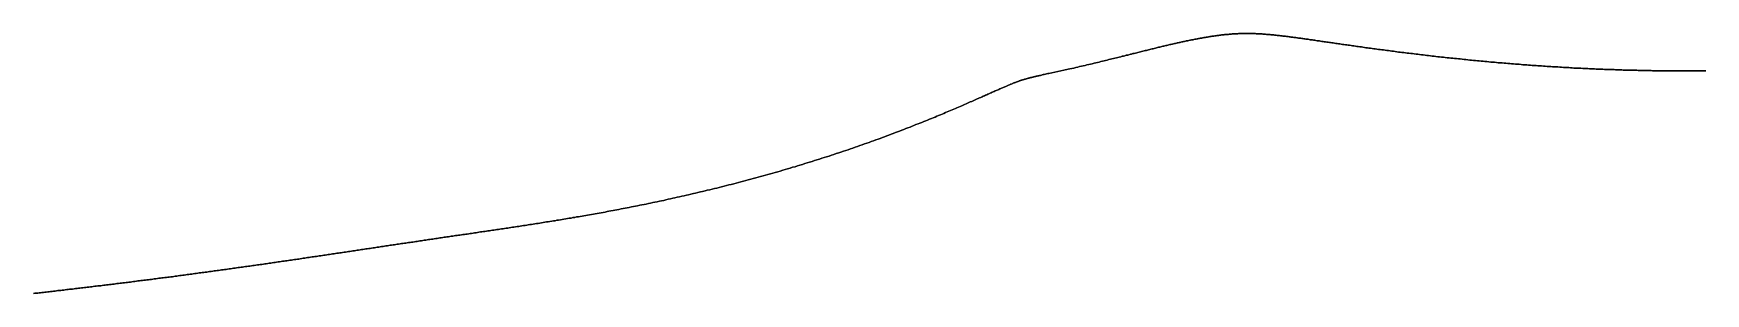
# Model space of a CAD drawing. Header units: inches. Extents: x 130170 to 284068, y 377793 to 804530.
# Drawn here: x 256093 to 256224.8, y 734874 to 734894.4 of the extents above; entities that cross this region are included whole.
import ezdxf

# ---------------------------------------------------------------- set-up
doc = ezdxf.new("R2010")
doc.units = ezdxf.units.IN
doc.header["$MEASUREMENT"] = 0
doc.layers.add('muni_il', color=7, linetype='Continuous')

msp = doc.modelspace()

# ---------------------------------------------------------------- linework, layer by layer
at = {"layer": 'muni_il'}
for points in [[(256093.02, 734873.95), (256093.13, 734873.97), (256093.24, 734873.98), (256093.36, 734873.99), (256093.47, 734874.01), (256093.58, 734874.02), (256093.7, 734874.03), (256093.81, 734874.04), (256093.93, 734874.06), (256094.04, 734874.07), (256094.15, 734874.08), (256094.27, 734874.1), (256094.38, 734874.11), (256094.5, 734874.12), (256094.61, 734874.14), (256094.73, 734874.15), (256094.84, 734874.16), (256094.96, 734874.18), (256095.07, 734874.19), (256095.19, 734874.2), (256095.3, 734874.22), (256095.42, 734874.23), (256095.53, 734874.24), (256095.65, 734874.26), (256095.76, 734874.27), (256095.88, 734874.29), (256096, 734874.3), (256096.11, 734874.31), (256096.23, 734874.33), (256096.34, 734874.34), (256096.46, 734874.35), (256096.58, 734874.37), (256096.69, 734874.38), (256096.81, 734874.39), (256096.92, 734874.41), (256097.04, 734874.42), (256097.16, 734874.44), (256097.27, 734874.45), (256097.39, 734874.46), (256097.51, 734874.48), (256097.62, 734874.49), (256097.74, 734874.5), (256097.86, 734874.52), (256097.97, 734874.53), (256098.09, 734874.55), (256098.21, 734874.56), (256098.33, 734874.57), (256098.44, 734874.59), (256098.56, 734874.6), (256098.68, 734874.62), (256098.79, 734874.63), (256098.91, 734874.65), (256099.03, 734874.66), (256099.14, 734874.67), (256099.26, 734874.69), (256099.38, 734874.7), (256099.5, 734874.72), (256099.61, 734874.73), (256099.73, 734874.75), (256099.85, 734874.76), (256099.97, 734874.77), (256100.08, 734874.79), (256100.2, 734874.8), (256100.32, 734874.82), (256100.44, 734874.83), (256100.55, 734874.85), (256100.67, 734874.86), (256100.79, 734874.88), (256100.91, 734874.89), (256101.02, 734874.91), (256101.14, 734874.92), (256101.26, 734874.94), (256101.38, 734874.95), (256101.49, 734874.97), (256101.61, 734874.98), (256101.73, 734875), (256101.85, 734875.01), (256101.97, 734875.03), (256102.08, 734875.04), (256102.2, 734875.06), (256102.32, 734875.07), (256102.44, 734875.09), (256102.55, 734875.1), (256102.67, 734875.12), (256102.79, 734875.13), (256102.91, 734875.15), (256103.03, 734875.16), (256103.14, 734875.18), (256103.26, 734875.19), (256103.38, 734875.21), (256103.5, 734875.22), (256103.61, 734875.24), (256103.73, 734875.25), (256103.85, 734875.27), (256103.97, 734875.28), (256104.09, 734875.3), (256104.2, 734875.31), (256104.32, 734875.33), (256104.44, 734875.35), (256104.56, 734875.36), (256104.67, 734875.38), (256104.79, 734875.39), (256104.91, 734875.41), (256105.03, 734875.42), (256105.15, 734875.44), (256105.26, 734875.45), (256105.38, 734875.47), (256105.5, 734875.49), (256105.62, 734875.5), (256105.73, 734875.52), (256105.85, 734875.53), (256105.97, 734875.55), (256106.09, 734875.57), (256106.21, 734875.58), (256106.32, 734875.6), (256106.44, 734875.61), (256106.56, 734875.63), (256106.68, 734875.64), (256106.79, 734875.66), (256106.91, 734875.68), (256107.03, 734875.69), (256107.15, 734875.71), (256107.26, 734875.73), (256107.38, 734875.74), (256107.5, 734875.76), (256107.62, 734875.77), (256107.74, 734875.79), (256107.85, 734875.81), (256107.97, 734875.82), (256108.09, 734875.84), (256108.21, 734875.85), (256108.32, 734875.87), (256108.44, 734875.89), (256108.56, 734875.9), (256108.68, 734875.92), (256108.79, 734875.94), (256108.91, 734875.95), (256109.03, 734875.97), (256109.15, 734875.99), (256109.26, 734876), (256109.38, 734876.02), (256109.5, 734876.04), (256109.61, 734876.05), (256109.73, 734876.07), (256109.85, 734876.09), (256109.97, 734876.1), (256110.08, 734876.12), (256110.2, 734876.13), (256110.32, 734876.15), (256110.43, 734876.17), (256110.55, 734876.18), (256110.67, 734876.2), (256110.79, 734876.22), (256110.9, 734876.24), (256111.02, 734876.25), (256111.14, 734876.27), (256111.25, 734876.29), (256111.37, 734876.3), (256111.49, 734876.32), (256111.6, 734876.34), (256111.72, 734876.35), (256111.84, 734876.37), (256111.96, 734876.39), (256112.07, 734876.4), (256112.19, 734876.42), (256112.31, 734876.44), (256112.42, 734876.45), (256112.54, 734876.47), (256112.66, 734876.49), (256112.77, 734876.5), (256112.89, 734876.52), (256113, 734876.54), (256113.12, 734876.56), (256113.24, 734876.57), (256113.35, 734876.59), (256113.47, 734876.61), (256113.59, 734876.62), (256113.7, 734876.64), (256113.82, 734876.66), (256113.93, 734876.67), (256114.05, 734876.69), (256114.17, 734876.71), (256114.28, 734876.73), (256114.4, 734876.74), (256114.51, 734876.76), (256114.63, 734876.78), (256114.75, 734876.79), (256114.86, 734876.81), (256114.98, 734876.83), (256115.09, 734876.85), (256115.21, 734876.86), (256115.32, 734876.88), (256115.44, 734876.9), (256115.55, 734876.91), (256115.67, 734876.93), (256115.79, 734876.95), (256115.9, 734876.97), (256116.02, 734876.98), (256116.13, 734877), (256116.25, 734877.02), (256116.36, 734877.03), (256116.48, 734877.05), (256116.59, 734877.07), (256116.71, 734877.08), (256116.82, 734877.1), (256116.93, 734877.12), (256117.05, 734877.14), (256117.16, 734877.15), (256117.28, 734877.17), (256117.39, 734877.19), (256117.51, 734877.2), (256117.62, 734877.22), (256117.74, 734877.24), (256117.85, 734877.26), (256117.96, 734877.27), (256118.08, 734877.29), (256118.19, 734877.31), (256118.31, 734877.32), (256118.42, 734877.34), (256118.53, 734877.36), (256118.65, 734877.38), (256118.76, 734877.39), (256118.87, 734877.41), (256118.99, 734877.43), (256119.1, 734877.44), (256119.21, 734877.46), (256119.33, 734877.48), (256119.44, 734877.49), (256119.55, 734877.51), (256119.67, 734877.53), (256119.78, 734877.54), (256119.89, 734877.56), (256120.01, 734877.58), (256120.12, 734877.6), (256120.23, 734877.61), (256120.34, 734877.63), (256120.46, 734877.65), (256120.57, 734877.66), (256120.68, 734877.68), (256120.79, 734877.7), (256120.91, 734877.71), (256121.02, 734877.73), (256121.13, 734877.75), (256121.24, 734877.76), (256121.36, 734877.78), (256121.47, 734877.8), (256121.58, 734877.81), (256121.69, 734877.83), (256121.8, 734877.85), (256121.92, 734877.86), (256122.03, 734877.88), (256122.14, 734877.9), (256122.25, 734877.91), (256122.36, 734877.93), (256122.48, 734877.95), (256122.59, 734877.96), (256122.7, 734877.98), (256122.81, 734878), (256122.92, 734878.01), (256123.04, 734878.03), (256123.15, 734878.05), (256123.26, 734878.06), (256123.37, 734878.08), (256123.48, 734878.1), (256123.6, 734878.11), (256123.71, 734878.13), (256123.82, 734878.15), (256123.93, 734878.16), (256124.04, 734878.18), (256124.16, 734878.2), (256124.27, 734878.21), (256124.38, 734878.23), (256124.49, 734878.24), (256124.6, 734878.26), (256124.72, 734878.28), (256124.83, 734878.29), (256124.94, 734878.31), (256125.05, 734878.33), (256125.16, 734878.34), (256125.28, 734878.36), (256125.39, 734878.38), (256125.5, 734878.39), (256125.61, 734878.41), (256125.73, 734878.43), (256125.84, 734878.44), (256125.95, 734878.46), (256126.07, 734878.48), (256126.18, 734878.49), (256126.29, 734878.51), (256126.41, 734878.53), (256126.52, 734878.54), (256126.63, 734878.56), (256126.75, 734878.58), (256126.86, 734878.59), (256126.98, 734878.61), (256127.09, 734878.63), (256127.21, 734878.64), (256127.32, 734878.66), (256127.43, 734878.68), (256127.55, 734878.69), (256127.67, 734878.71), (256127.78, 734878.73), (256127.9, 734878.74), (256128.01, 734878.76), (256128.13, 734878.78), (256128.25, 734878.8), (256128.36, 734878.81), (256128.48, 734878.83), (256128.6, 734878.85), (256128.71, 734878.86), (256128.83, 734878.88), (256128.95, 734878.9), (256129.07, 734878.92), (256129.19, 734878.93), (256129.3, 734878.95), (256129.42, 734878.97), (256129.54, 734878.99), (256129.66, 734879), (256129.78, 734879.02), (256129.9, 734879.04), (256130.03, 734879.06), (256130.15, 734879.08), (256130.27, 734879.09), (256130.39, 734879.11), (256130.51, 734879.13), (256130.64, 734879.15), (256130.76, 734879.17), (256130.88, 734879.19), (256131.01, 734879.21), (256131.13, 734879.22), (256131.26, 734879.24), (256131.38, 734879.26), (256131.51, 734879.28), (256131.63, 734879.3), (256131.76, 734879.32), (256131.89, 734879.34), (256132.01, 734879.36), (256132.14, 734879.38), (256132.27, 734879.4), (256132.4, 734879.42), (256132.53, 734879.44), (256132.66, 734879.46), (256132.79, 734879.48), (256132.92, 734879.5), (256133.05, 734879.52), (256133.19, 734879.54), (256133.32, 734879.56), (256133.45, 734879.59), (256133.59, 734879.61), (256133.72, 734879.63), (256133.86, 734879.65), (256133.99, 734879.67), (256134.13, 734879.69), (256134.27, 734879.72), (256134.4, 734879.74), (256134.54, 734879.76), (256134.68, 734879.78), (256134.82, 734879.81), (256134.96, 734879.83), (256135.1, 734879.85), (256135.24, 734879.88), (256135.38, 734879.9), (256135.53, 734879.93), (256135.67, 734879.95), (256135.81, 734879.98), (256135.96, 734880), (256136.11, 734880.02), (256136.25, 734880.05), (256136.4, 734880.08), (256136.55, 734880.1), (256136.69, 734880.13), (256136.84, 734880.15), (256136.99, 734880.18), (256137.14, 734880.21), (256137.29, 734880.23), (256137.45, 734880.26), (256137.6, 734880.29), (256137.75, 734880.32), (256137.91, 734880.34), (256138.06, 734880.37), (256138.22, 734880.4), (256138.37, 734880.43), (256138.53, 734880.46), (256138.69, 734880.49), (256138.84, 734880.52), (256139, 734880.55), (256139.16, 734880.58), (256139.32, 734880.61), (256139.49, 734880.64), (256139.65, 734880.67), (256139.81, 734880.7), (256139.97, 734880.74), (256140.14, 734880.77), (256140.3, 734880.8), (256140.47, 734880.83), (256140.63, 734880.87), (256140.8, 734880.9), (256140.97, 734880.94), (256141.14, 734880.97), (256141.31, 734881), (256141.48, 734881.04), (256141.65, 734881.07), (256141.82, 734881.11), (256141.99, 734881.15), (256142.16, 734881.18), (256142.34, 734881.22), (256142.51, 734881.26), (256142.69, 734881.29), (256142.86, 734881.33), (256143.04, 734881.37), (256143.21, 734881.41), (256143.39, 734881.45), (256143.57, 734881.49), (256143.75, 734881.53), (256143.93, 734881.57), (256144.11, 734881.61), (256144.29, 734881.65), (256144.47, 734881.69), (256144.65, 734881.73), (256144.83, 734881.77), (256145.02, 734881.82), (256145.2, 734881.86), (256145.38, 734881.9), (256145.57, 734881.95), (256145.75, 734881.99), (256145.94, 734882.03), (256146.12, 734882.08), (256146.31, 734882.12), (256146.5, 734882.17), (256146.68, 734882.22), (256146.87, 734882.26), (256147.06, 734882.31), (256147.25, 734882.36), (256147.44, 734882.4), (256147.63, 734882.45), (256147.82, 734882.5), (256148.01, 734882.55), (256148.2, 734882.6), (256148.39, 734882.65), (256148.58, 734882.7), (256148.77, 734882.75), (256148.96, 734882.8), (256149.15, 734882.85), (256149.35, 734882.9), (256149.54, 734882.95), (256149.73, 734883), (256149.93, 734883.06), (256150.12, 734883.11), (256150.31, 734883.16), (256150.51, 734883.22), (256150.7, 734883.27), (256150.89, 734883.32), (256151.09, 734883.38), (256151.28, 734883.43), (256151.47, 734883.49), (256151.67, 734883.54), (256151.86, 734883.6), (256152.06, 734883.66), (256152.25, 734883.71), (256152.44, 734883.77), (256152.64, 734883.83), (256152.83, 734883.89), (256153.03, 734883.94), (256153.22, 734884), (256153.41, 734884.06), (256153.61, 734884.12), (256153.8, 734884.18), (256153.99, 734884.24), (256154.18, 734884.3), (256154.38, 734884.36), (256154.57, 734884.42), (256154.76, 734884.48), (256154.95, 734884.54), (256155.14, 734884.6), (256155.33, 734884.66), (256155.52, 734884.72), (256155.71, 734884.78), (256155.9, 734884.85), (256156.09, 734884.91), (256156.28, 734884.97), (256156.47, 734885.03), (256156.65, 734885.09), (256156.84, 734885.16), (256157.03, 734885.22), (256157.21, 734885.28), (256157.4, 734885.35), (256157.58, 734885.41), (256157.77, 734885.47), (256157.95, 734885.54), (256158.13, 734885.6), (256158.31, 734885.66), (256158.5, 734885.73), (256158.68, 734885.79), (256158.86, 734885.85), (256159.03, 734885.92), (256159.21, 734885.98), (256159.39, 734886.05), (256159.57, 734886.11), (256159.74, 734886.17), (256159.91, 734886.24), (256160.09, 734886.3), (256160.26, 734886.37), (256160.43, 734886.43), (256160.6, 734886.49), (256160.77, 734886.56), (256160.94, 734886.62), (256161.11, 734886.68), (256161.27, 734886.75), (256161.44, 734886.81), (256161.6, 734886.87), (256161.77, 734886.94), (256161.93, 734887), (256162.09, 734887.06), (256162.25, 734887.12), (256162.4, 734887.19), (256162.56, 734887.25), (256162.72, 734887.31), (256162.87, 734887.37), (256163.02, 734887.43), (256163.18, 734887.49), (256163.33, 734887.55), (256163.48, 734887.61), (256163.62, 734887.67), (256163.77, 734887.73), (256163.91, 734887.79), (256164.06, 734887.85), (256164.2, 734887.91), (256164.34, 734887.97), (256164.48, 734888.03), (256164.62, 734888.08), (256164.76, 734888.14), (256164.89, 734888.2), (256165.02, 734888.25), (256165.16, 734888.31), (256165.29, 734888.36), (256165.42, 734888.42), (256165.54, 734888.47), (256165.67, 734888.53), (256165.79, 734888.58), (256165.92, 734888.63), (256166.04, 734888.69), (256166.16, 734888.74), (256166.28, 734888.79), (256166.39, 734888.84), (256166.51, 734888.89), (256166.62, 734888.94), (256166.73, 734888.99), (256166.84, 734889.04), (256166.95, 734889.08), (256167.06, 734889.13), (256167.17, 734889.18), (256167.27, 734889.22), (256167.37, 734889.27), (256167.47, 734889.31), (256167.57, 734889.36), (256167.67, 734889.4), (256167.77, 734889.44), (256167.86, 734889.48), (256167.96, 734889.53), (256168.05, 734889.57), (256168.14, 734889.61), (256168.23, 734889.65), (256168.31, 734889.68), (256168.4, 734889.72), (256168.48, 734889.76), (256168.56, 734889.8), (256168.65, 734889.83), (256168.72, 734889.87), (256168.8, 734889.9), (256168.88, 734889.94), (256168.95, 734889.97), (256169.03, 734890), (256169.1, 734890.03), (256169.17, 734890.06), (256169.24, 734890.09), (256169.31, 734890.12), (256169.37, 734890.15), (256169.44, 734890.18), (256169.5, 734890.21), (256169.57, 734890.23), (256169.63, 734890.26), (256169.69, 734890.29), (256169.75, 734890.31), (256169.8, 734890.34), (256169.86, 734890.36), (256169.92, 734890.38), (256169.97, 734890.4), (256170.02, 734890.43), (256170.07, 734890.45), (256170.13, 734890.47), (256170.17, 734890.49), (256170.22, 734890.51), (256170.27, 734890.53), (256170.32, 734890.54), (256170.36, 734890.56), (256170.41, 734890.58), (256170.45, 734890.6), (256170.5, 734890.61), (256170.54, 734890.63), (256170.58, 734890.64), (256170.62, 734890.66), (256170.66, 734890.67), (256170.7, 734890.69), (256170.74, 734890.7), (256170.78, 734890.72), (256170.82, 734890.73), (256170.86, 734890.74), (256170.9, 734890.75), (256170.94, 734890.77), (256170.97, 734890.78), (256171.01, 734890.79), (256171.05, 734890.8), (256171.08, 734890.81), (256171.12, 734890.82), (256171.16, 734890.83), (256171.2, 734890.84), (256171.23, 734890.85), (256171.27, 734890.87), (256171.31, 734890.88), (256171.35, 734890.89), (256171.39, 734890.9), (256171.43, 734890.91), (256171.47, 734890.92), (256171.51, 734890.93), (256171.55, 734890.94), (256171.59, 734890.95), (256171.64, 734890.96), (256171.68, 734890.97), (256171.73, 734890.98), (256171.78, 734890.99), (256171.83, 734891.01), (256171.88, 734891.02), (256171.93, 734891.03), (256171.99, 734891.04), (256172.04, 734891.06), (256172.1, 734891.07), (256172.16, 734891.09), (256172.23, 734891.1), (256172.29, 734891.12), (256172.36, 734891.13), (256172.44, 734891.15), (256172.51, 734891.17), (256172.59, 734891.19), (256172.67, 734891.21), (256172.76, 734891.23), (256172.85, 734891.25), (256172.94, 734891.27), (256173.04, 734891.29), (256174.22, 734891.53), (256174.54, 734891.61), (256174.69, 734891.64), (256174.85, 734891.68), (256175, 734891.71), (256175.15, 734891.75), (256175.3, 734891.78), (256175.45, 734891.82), (256175.6, 734891.85), (256175.74, 734891.89), (256175.89, 734891.92), (256176.03, 734891.95), (256176.17, 734891.99), (256176.31, 734892.02), (256176.45, 734892.05), (256176.59, 734892.09), (256176.72, 734892.12), (256176.86, 734892.15), (256176.99, 734892.18), (256177.12, 734892.21), (256177.25, 734892.24), (256177.38, 734892.28), (256177.5, 734892.31), (256177.63, 734892.34), (256177.75, 734892.37), (256177.88, 734892.4), (256178, 734892.43), (256178.11, 734892.46), (256178.23, 734892.48), (256178.35, 734892.51), (256178.46, 734892.54), (256178.58, 734892.57), (256178.69, 734892.6), (256178.8, 734892.63), (256178.91, 734892.65), (256179.02, 734892.68), (256179.13, 734892.71), (256179.24, 734892.73), (256179.34, 734892.76), (256179.45, 734892.79), (256179.55, 734892.81), (256179.65, 734892.84), (256179.75, 734892.86), (256179.85, 734892.89), (256179.95, 734892.91), (256180.05, 734892.94), (256180.15, 734892.96), (256180.24, 734892.98), (256180.34, 734893.01), (256180.43, 734893.03), (256180.53, 734893.06), (256180.62, 734893.08), (256180.71, 734893.1), (256180.8, 734893.12), (256180.89, 734893.15), (256180.98, 734893.17), (256181.07, 734893.19), (256181.16, 734893.21), (256181.25, 734893.23), (256181.33, 734893.25), (256181.42, 734893.28), (256181.51, 734893.3), (256181.59, 734893.32), (256181.67, 734893.34), (256181.76, 734893.36), (256181.84, 734893.38), (256181.92, 734893.4), (256182, 734893.42), (256182.08, 734893.44), (256182.16, 734893.45), (256182.24, 734893.47), (256182.32, 734893.49), (256182.4, 734893.51), (256182.48, 734893.53), (256182.56, 734893.55), (256182.63, 734893.56), (256182.71, 734893.58), (256182.78, 734893.6), (256182.86, 734893.62), (256182.93, 734893.63), (256183.01, 734893.65), (256183.08, 734893.67), (256183.15, 734893.68), (256183.23, 734893.7), (256183.3, 734893.72), (256183.37, 734893.73), (256183.44, 734893.75), (256183.51, 734893.76), (256183.58, 734893.78), (256183.65, 734893.79), (256183.72, 734893.81), (256183.79, 734893.82), (256183.86, 734893.84), (256183.93, 734893.85), (256183.99, 734893.86), (256184.06, 734893.88), (256184.13, 734893.89), (256184.19, 734893.9), (256184.26, 734893.92), (256184.32, 734893.93), (256184.39, 734893.94), (256184.45, 734893.96), (256184.52, 734893.97), (256184.58, 734893.98), (256184.64, 734893.99), (256184.71, 734894), (256184.77, 734894.02), (256184.83, 734894.03), (256184.89, 734894.04), (256184.95, 734894.05), (256185.01, 734894.06), (256185.07, 734894.07), (256185.13, 734894.08), (256185.19, 734894.09), (256185.25, 734894.1), (256185.31, 734894.11), (256185.37, 734894.12), (256185.43, 734894.13), (256185.48, 734894.14), (256185.54, 734894.15), (256185.6, 734894.16), (256185.66, 734894.17), (256185.71, 734894.18), (256185.77, 734894.19), (256185.82, 734894.2), (256185.88, 734894.21), (256185.93, 734894.21), (256185.99, 734894.22), (256186.04, 734894.23), (256186.1, 734894.24), (256186.15, 734894.25), (256186.21, 734894.25), (256186.26, 734894.26), (256186.31, 734894.27), (256186.37, 734894.27), (256186.42, 734894.28), (256186.47, 734894.29), (256186.52, 734894.29), (256186.57, 734894.3), (256186.63, 734894.31), (256186.68, 734894.31), (256186.73, 734894.32), (256186.78, 734894.32), (256186.83, 734894.33), (256186.88, 734894.34), (256186.93, 734894.34), (256186.98, 734894.35), (256187.03, 734894.35), (256187.08, 734894.36), (256187.13, 734894.36), (256187.18, 734894.36), (256187.23, 734894.37), (256187.28, 734894.37), (256187.33, 734894.38), (256187.38, 734894.38), (256187.43, 734894.38), (256187.48, 734894.39), (256187.53, 734894.39), (256187.58, 734894.39), (256187.62, 734894.4), (256187.67, 734894.4), (256187.72, 734894.4), (256187.77, 734894.41), (256187.82, 734894.41), (256187.87, 734894.41), (256187.92, 734894.41), (256187.96, 734894.42), (256188.01, 734894.42), (256188.06, 734894.42), (256188.11, 734894.42), (256188.16, 734894.42), (256188.21, 734894.42), (256188.26, 734894.43), (256188.3, 734894.43), (256188.35, 734894.43), (256188.4, 734894.43), (256188.45, 734894.43), (256188.5, 734894.43), (256188.55, 734894.43), (256188.6, 734894.43), (256188.65, 734894.43), (256188.7, 734894.43), (256188.75, 734894.43), (256188.8, 734894.43), (256188.85, 734894.43), (256188.9, 734894.43), (256188.95, 734894.43), (256189, 734894.43), (256189.05, 734894.42), (256189.1, 734894.42), (256189.15, 734894.42), (256189.2, 734894.42), (256189.25, 734894.42), (256189.3, 734894.42), (256189.35, 734894.41), (256189.41, 734894.41), (256189.46, 734894.41), (256189.51, 734894.41), (256189.56, 734894.4), (256189.62, 734894.4), (256189.67, 734894.4), (256189.72, 734894.39), (256189.78, 734894.39), (256189.83, 734894.39), (256189.89, 734894.38), (256189.94, 734894.38), (256190, 734894.38), (256190.06, 734894.37), (256190.11, 734894.37), (256190.17, 734894.36), (256190.23, 734894.36), (256190.28, 734894.35), (256190.34, 734894.35), (256190.4, 734894.34), (256190.46, 734894.34), (256190.52, 734894.33), (256190.58, 734894.33), (256190.64, 734894.32), (256190.7, 734894.32), (256190.76, 734894.31), (256190.82, 734894.3), (256190.88, 734894.3), (256190.95, 734894.29), (256191.01, 734894.28), (256191.07, 734894.28), (256191.14, 734894.27), (256191.2, 734894.26), (256191.27, 734894.25), (256191.34, 734894.25), (256191.4, 734894.24), (256191.47, 734894.23), (256191.54, 734894.22), (256191.61, 734894.21), (256191.68, 734894.21), (256191.75, 734894.2), (256191.82, 734894.19), (256191.89, 734894.18), (256191.96, 734894.17), (256192.03, 734894.16), (256192.1, 734894.15), (256192.18, 734894.14), (256192.25, 734894.13), (256192.33, 734894.12), (256192.4, 734894.11), (256192.48, 734894.1), (256192.56, 734894.09), (256192.63, 734894.08), (256192.71, 734894.07), (256192.79, 734894.06), (256192.87, 734894.05), (256192.95, 734894.04), (256193.03, 734894.03), (256193.12, 734894.01), (256193.2, 734894), (256193.28, 734893.99), (256193.37, 734893.98), (256193.45, 734893.97), (256193.54, 734893.95), (256193.63, 734893.94), (256193.71, 734893.93), (256193.8, 734893.92), (256193.89, 734893.9), (256193.98, 734893.89), (256194.07, 734893.88), (256194.16, 734893.86), (256194.26, 734893.85), (256194.35, 734893.84), (256194.44, 734893.82), (256194.54, 734893.81), (256194.64, 734893.8), (256194.73, 734893.78), (256194.83, 734893.77), (256194.93, 734893.75), (256195.03, 734893.74), (256195.13, 734893.73), (256195.23, 734893.71), (256195.33, 734893.7), (256195.43, 734893.68), (256195.53, 734893.67), (256195.64, 734893.65), (256195.74, 734893.64), (256195.85, 734893.62), (256195.96, 734893.61), (256196.06, 734893.59), (256196.17, 734893.57), (256196.28, 734893.56), (256196.39, 734893.54), (256196.5, 734893.53), (256196.61, 734893.51), (256196.72, 734893.5), (256196.84, 734893.48), (256196.95, 734893.46), (256197.06, 734893.45), (256197.18, 734893.43), (256197.3, 734893.41), (256197.41, 734893.4), (256197.53, 734893.38), (256197.65, 734893.37), (256197.77, 734893.35), (256197.89, 734893.33), (256198.01, 734893.31), (256198.13, 734893.3), (256198.25, 734893.28), (256198.38, 734893.26), (256198.5, 734893.25), (256198.63, 734893.23), (256198.75, 734893.21), (256198.88, 734893.2), (256199, 734893.18), (256199.13, 734893.16), (256199.26, 734893.15), (256199.39, 734893.13), (256199.52, 734893.11), (256199.65, 734893.09), (256199.78, 734893.08), (256199.91, 734893.06), (256200.04, 734893.04), (256200.18, 734893.03), (256200.31, 734893.01), (256200.44, 734892.99), (256200.58, 734892.97), (256200.71, 734892.96), (256200.85, 734892.94), (256200.99, 734892.92), (256201.12, 734892.91), (256201.26, 734892.89), (256201.4, 734892.87), (256201.54, 734892.85), (256201.68, 734892.84), (256201.82, 734892.82), (256201.96, 734892.8), (256202.1, 734892.79), (256202.24, 734892.77), (256202.38, 734892.75), (256202.52, 734892.74), (256202.67, 734892.72), (256202.81, 734892.7), (256202.95, 734892.69), (256203.1, 734892.67), (256203.24, 734892.65), (256203.39, 734892.64), (256203.53, 734892.62), (256203.68, 734892.6), (256203.82, 734892.59), (256203.97, 734892.57), (256204.11, 734892.56), (256204.26, 734892.54), (256204.41, 734892.52), (256204.56, 734892.51), (256204.7, 734892.49), (256204.85, 734892.48), (256205, 734892.46), (256205.15, 734892.45), (256205.3, 734892.43), (256205.44, 734892.42), (256205.59, 734892.4), (256205.74, 734892.38), (256205.89, 734892.37), (256206.04, 734892.36), (256206.19, 734892.34), (256206.34, 734892.33), (256206.49, 734892.31), (256206.64, 734892.3), (256206.79, 734892.28), (256206.94, 734892.27), (256207.09, 734892.25), (256207.24, 734892.24), (256207.39, 734892.23), (256207.54, 734892.21), (256207.69, 734892.2), (256207.84, 734892.18), (256207.99, 734892.17), (256208.14, 734892.16), (256208.29, 734892.14), (256208.44, 734892.13), (256208.59, 734892.12), (256208.74, 734892.11), (256208.89, 734892.09), (256209.04, 734892.08), (256209.19, 734892.07), (256209.34, 734892.06), (256209.49, 734892.04), (256209.64, 734892.03), (256209.79, 734892.02), (256209.94, 734892.01), (256210.09, 734892), (256210.23, 734891.99), (256210.38, 734891.97), (256210.53, 734891.96), (256210.68, 734891.95), (256210.83, 734891.94), (256210.97, 734891.93), (256211.12, 734891.92), (256211.27, 734891.91), (256211.41, 734891.9), (256211.56, 734891.89), (256211.7, 734891.88), (256211.85, 734891.87), (256211.99, 734891.86), (256212.14, 734891.85), (256212.28, 734891.84), (256212.43, 734891.83), (256212.57, 734891.82), (256212.71, 734891.81), (256212.86, 734891.8), (256213, 734891.79), (256213.14, 734891.79), (256213.28, 734891.78), (256213.43, 734891.77), (256213.57, 734891.76), (256213.71, 734891.75), (256213.85, 734891.74), (256213.99, 734891.74), (256214.13, 734891.73), (256214.26, 734891.72), (256214.4, 734891.71), (256214.54, 734891.71), (256214.68, 734891.7), (256214.81, 734891.69), (256214.95, 734891.69), (256215.09, 734891.68), (256215.22, 734891.67), (256215.35, 734891.67), (256215.49, 734891.66), (256215.62, 734891.65), (256215.76, 734891.65), (256215.89, 734891.64), (256216.02, 734891.64), (256216.15, 734891.63), (256216.28, 734891.63), (256216.41, 734891.62), (256216.54, 734891.61), (256216.67, 734891.61), (256216.8, 734891.6), (256216.93, 734891.6), (256217.05, 734891.6), (256217.18, 734891.59), (256217.31, 734891.59), (256217.43, 734891.58), (256217.56, 734891.58), (256217.68, 734891.57), (256217.81, 734891.57), (256217.93, 734891.57), (256218.05, 734891.56), (256218.17, 734891.56), (256218.29, 734891.55), (256218.42, 734891.55), (256218.54, 734891.55), (256218.65, 734891.54), (256218.77, 734891.54), (256218.89, 734891.54), (256219.01, 734891.53), (256219.13, 734891.53), (256219.24, 734891.53), (256219.36, 734891.53), (256219.47, 734891.52), (256219.59, 734891.52), (256219.7, 734891.52), (256219.81, 734891.52), (256219.93, 734891.52), (256220.04, 734891.51), (256220.15, 734891.51), (256220.26, 734891.51), (256220.37, 734891.51), (256220.48, 734891.51), (256220.59, 734891.5), (256220.7, 734891.5), (256220.8, 734891.5), (256220.91, 734891.5), (256221.02, 734891.5), (256221.12, 734891.5), (256221.23, 734891.5), (256221.33, 734891.5), (256221.44, 734891.49), (256221.54, 734891.49), (256221.64, 734891.49), (256221.74, 734891.49), (256221.84, 734891.49), (256221.95, 734891.49), (256222.05, 734891.49), (256222.14, 734891.49), (256222.24, 734891.49), (256222.34, 734891.49), (256222.44, 734891.49), (256222.54, 734891.49), (256222.63, 734891.49), (256222.73, 734891.49), (256222.82, 734891.49), (256222.92, 734891.49), (256223.01, 734891.49), (256223.11, 734891.49), (256223.2, 734891.49), (256223.29, 734891.49), (256223.38, 734891.49), (256223.48, 734891.49), (256223.57, 734891.49), (256223.66, 734891.49), (256223.75, 734891.49), (256223.83, 734891.49), (256223.92, 734891.49), (256224.01, 734891.49), (256224.1, 734891.49), (256224.19, 734891.49), (256224.27, 734891.49), (256224.36, 734891.5), (256224.44, 734891.5), (256224.53, 734891.5), (256224.61, 734891.5), (256224.7, 734891.5), (256224.78, 734891.5)], [(256224.78, 734891.5), (256224.7, 734891.5), (256224.61, 734891.5), (256224.53, 734891.5), (256224.44, 734891.5), (256224.36, 734891.5), (256224.27, 734891.49), (256224.19, 734891.49), (256224.1, 734891.49), (256224.01, 734891.49), (256223.92, 734891.49), (256223.83, 734891.49), (256223.75, 734891.49), (256223.66, 734891.49), (256223.57, 734891.49), (256223.48, 734891.49), (256223.38, 734891.49), (256223.29, 734891.49), (256223.2, 734891.49), (256223.11, 734891.49), (256223.01, 734891.49), (256222.92, 734891.49), (256222.82, 734891.49), (256222.73, 734891.49), (256222.63, 734891.49), (256222.54, 734891.49), (256222.44, 734891.49), (256222.34, 734891.49), (256222.24, 734891.49), (256222.14, 734891.49), (256222.05, 734891.49), (256221.95, 734891.49), (256221.84, 734891.49), (256221.74, 734891.49), (256221.64, 734891.49), (256221.54, 734891.49), (256221.44, 734891.49), (256221.33, 734891.5), (256221.23, 734891.5), (256221.12, 734891.5), (256221.02, 734891.5), (256220.91, 734891.5), (256220.8, 734891.5), (256220.7, 734891.5), (256220.59, 734891.5), (256220.48, 734891.51), (256220.37, 734891.51), (256220.26, 734891.51), (256220.15, 734891.51), (256220.04, 734891.51), (256219.93, 734891.52), (256219.81, 734891.52), (256219.7, 734891.52), (256219.59, 734891.52), (256219.47, 734891.52), (256219.36, 734891.53), (256219.24, 734891.53), (256219.13, 734891.53), (256219.01, 734891.53), (256218.89, 734891.54), (256218.77, 734891.54), (256218.65, 734891.54), (256218.54, 734891.55), (256218.42, 734891.55), (256218.29, 734891.55), (256218.17, 734891.56), (256218.05, 734891.56), (256217.93, 734891.57), (256217.81, 734891.57), (256217.68, 734891.57), (256217.56, 734891.58), (256217.43, 734891.58), (256217.31, 734891.59), (256217.18, 734891.59), (256217.05, 734891.6), (256216.93, 734891.6), (256216.8, 734891.6), (256216.67, 734891.61), (256216.54, 734891.61), (256216.41, 734891.62), (256216.28, 734891.63), (256216.15, 734891.63), (256216.02, 734891.64), (256215.89, 734891.64), (256215.76, 734891.65), (256215.62, 734891.65), (256215.49, 734891.66), (256215.35, 734891.67), (256215.22, 734891.67), (256215.09, 734891.68), (256214.95, 734891.69), (256214.81, 734891.69), (256214.68, 734891.7), (256214.54, 734891.71), (256214.4, 734891.71), (256214.26, 734891.72), (256214.13, 734891.73), (256213.99, 734891.74), (256213.85, 734891.74), (256213.71, 734891.75), (256213.57, 734891.76), (256213.43, 734891.77), (256213.28, 734891.78), (256213.14, 734891.79), (256213, 734891.79), (256212.86, 734891.8), (256212.71, 734891.81), (256212.57, 734891.82), (256212.43, 734891.83), (256212.28, 734891.84), (256212.14, 734891.85), (256211.99, 734891.86), (256211.85, 734891.87), (256211.7, 734891.88), (256211.56, 734891.89), (256211.41, 734891.9), (256211.27, 734891.91), (256211.12, 734891.92), (256210.97, 734891.93), (256210.83, 734891.94), (256210.68, 734891.95), (256210.53, 734891.96), (256210.38, 734891.97), (256210.23, 734891.99), (256210.09, 734892), (256209.94, 734892.01), (256209.79, 734892.02), (256209.64, 734892.03), (256209.49, 734892.04), (256209.34, 734892.06), (256209.19, 734892.07), (256209.04, 734892.08), (256208.89, 734892.09), (256208.74, 734892.11), (256208.59, 734892.12), (256208.44, 734892.13), (256208.29, 734892.14), (256208.14, 734892.16), (256207.99, 734892.17), (256207.84, 734892.18), (256207.69, 734892.2), (256207.54, 734892.21), (256207.39, 734892.23), (256207.24, 734892.24), (256207.09, 734892.25), (256206.94, 734892.27), (256206.79, 734892.28), (256206.64, 734892.3), (256206.49, 734892.31), (256206.34, 734892.33), (256206.19, 734892.34), (256206.04, 734892.36), (256205.89, 734892.37), (256205.74, 734892.38), (256205.59, 734892.4), (256205.44, 734892.42), (256205.3, 734892.43), (256205.15, 734892.45), (256205, 734892.46), (256204.85, 734892.48), (256204.7, 734892.49), (256204.56, 734892.51), (256204.41, 734892.52), (256204.26, 734892.54), (256204.11, 734892.56), (256203.97, 734892.57), (256203.82, 734892.59), (256203.68, 734892.6), (256203.53, 734892.62), (256203.39, 734892.64), (256203.24, 734892.65), (256203.1, 734892.67), (256202.95, 734892.69), (256202.81, 734892.7), (256202.67, 734892.72), (256202.52, 734892.74), (256202.38, 734892.75), (256202.24, 734892.77), (256202.1, 734892.79), (256201.96, 734892.8), (256201.82, 734892.82), (256201.68, 734892.84), (256201.54, 734892.85), (256201.4, 734892.87), (256201.26, 734892.89), (256201.12, 734892.91), (256200.99, 734892.92), (256200.85, 734892.94), (256200.71, 734892.96), (256200.58, 734892.97), (256200.44, 734892.99), (256200.31, 734893.01), (256200.18, 734893.03), (256200.04, 734893.04), (256199.91, 734893.06), (256199.78, 734893.08), (256199.65, 734893.09), (256199.52, 734893.11), (256199.39, 734893.13), (256199.26, 734893.15), (256199.13, 734893.16), (256199, 734893.18), (256198.88, 734893.2), (256198.75, 734893.21), (256198.63, 734893.23), (256198.5, 734893.25), (256198.38, 734893.26), (256198.25, 734893.28), (256198.13, 734893.3), (256198.01, 734893.31), (256197.89, 734893.33), (256197.77, 734893.35), (256197.65, 734893.37), (256197.53, 734893.38), (256197.41, 734893.4), (256197.3, 734893.41), (256197.18, 734893.43), (256197.06, 734893.45), (256196.95, 734893.46), (256196.84, 734893.48), (256196.72, 734893.5), (256196.61, 734893.51), (256196.5, 734893.53), (256196.39, 734893.54), (256196.28, 734893.56), (256196.17, 734893.57), (256196.06, 734893.59), (256195.96, 734893.61), (256195.85, 734893.62), (256195.74, 734893.64), (256195.64, 734893.65), (256195.53, 734893.67), (256195.43, 734893.68), (256195.33, 734893.7), (256195.23, 734893.71), (256195.13, 734893.73), (256195.03, 734893.74), (256194.93, 734893.75), (256194.83, 734893.77), (256194.73, 734893.78), (256194.64, 734893.8), (256194.54, 734893.81), (256194.44, 734893.82), (256194.35, 734893.84), (256194.26, 734893.85), (256194.16, 734893.86), (256194.07, 734893.88), (256193.98, 734893.89), (256193.89, 734893.9), (256193.8, 734893.92), (256193.71, 734893.93), (256193.63, 734893.94), (256193.54, 734893.95), (256193.45, 734893.97), (256193.37, 734893.98), (256193.28, 734893.99), (256193.2, 734894), (256193.12, 734894.01), (256193.03, 734894.03), (256192.95, 734894.04), (256192.87, 734894.05), (256192.79, 734894.06), (256192.71, 734894.07), (256192.63, 734894.08), (256192.56, 734894.09), (256192.48, 734894.1), (256192.4, 734894.11), (256192.33, 734894.12), (256192.25, 734894.13), (256192.18, 734894.14), (256192.1, 734894.15), (256192.03, 734894.16), (256191.96, 734894.17), (256191.89, 734894.18), (256191.82, 734894.19), (256191.75, 734894.2), (256191.68, 734894.21), (256191.61, 734894.21), (256191.54, 734894.22), (256191.47, 734894.23), (256191.4, 734894.24), (256191.34, 734894.25), (256191.27, 734894.25), (256191.2, 734894.26), (256191.14, 734894.27), (256191.07, 734894.28), (256191.01, 734894.28), (256190.95, 734894.29), (256190.88, 734894.3), (256190.82, 734894.3), (256190.76, 734894.31), (256190.7, 734894.32), (256190.64, 734894.32), (256190.58, 734894.33), (256190.52, 734894.33), (256190.46, 734894.34), (256190.4, 734894.34), (256190.34, 734894.35), (256190.28, 734894.35), (256190.23, 734894.36), (256190.17, 734894.36), (256190.11, 734894.37), (256190.06, 734894.37), (256190, 734894.38), (256189.94, 734894.38), (256189.89, 734894.38), (256189.83, 734894.39), (256189.78, 734894.39), (256189.72, 734894.39), (256189.67, 734894.4), (256189.62, 734894.4), (256189.56, 734894.4), (256189.51, 734894.41), (256189.46, 734894.41), (256189.41, 734894.41), (256189.35, 734894.41), (256189.3, 734894.42), (256189.25, 734894.42), (256189.2, 734894.42), (256189.15, 734894.42), (256189.1, 734894.42), (256189.05, 734894.42), (256189, 734894.43), (256188.95, 734894.43), (256188.9, 734894.43), (256188.85, 734894.43), (256188.8, 734894.43), (256188.75, 734894.43), (256188.7, 734894.43), (256188.65, 734894.43), (256188.6, 734894.43), (256188.55, 734894.43), (256188.5, 734894.43), (256188.45, 734894.43), (256188.4, 734894.43), (256188.35, 734894.43), (256188.3, 734894.43), (256188.26, 734894.43), (256188.21, 734894.42), (256188.16, 734894.42), (256188.11, 734894.42), (256188.06, 734894.42), (256188.01, 734894.42), (256187.96, 734894.42), (256187.92, 734894.41), (256187.87, 734894.41), (256187.82, 734894.41), (256187.77, 734894.41), (256187.72, 734894.4), (256187.67, 734894.4), (256187.62, 734894.4), (256187.58, 734894.39), (256187.53, 734894.39), (256187.48, 734894.39), (256187.43, 734894.38), (256187.38, 734894.38), (256187.33, 734894.38), (256187.28, 734894.37), (256187.23, 734894.37), (256187.18, 734894.36), (256187.13, 734894.36), (256187.08, 734894.36), (256187.03, 734894.35), (256186.98, 734894.35), (256186.93, 734894.34), (256186.88, 734894.34), (256186.83, 734894.33), (256186.78, 734894.32), (256186.73, 734894.32), (256186.68, 734894.31), (256186.63, 734894.31), (256186.57, 734894.3), (256186.52, 734894.29), (256186.47, 734894.29), (256186.42, 734894.28), (256186.37, 734894.27), (256186.31, 734894.27), (256186.26, 734894.26), (256186.21, 734894.25), (256186.15, 734894.25), (256186.1, 734894.24), (256186.04, 734894.23), (256185.99, 734894.22), (256185.93, 734894.21), (256185.88, 734894.21), (256185.82, 734894.2), (256185.77, 734894.19), (256185.71, 734894.18), (256185.66, 734894.17), (256185.6, 734894.16), (256185.54, 734894.15), (256185.48, 734894.14), (256185.43, 734894.13), (256185.37, 734894.12), (256185.31, 734894.11), (256185.25, 734894.1), (256185.19, 734894.09), (256185.13, 734894.08), (256185.07, 734894.07), (256185.01, 734894.06), (256184.95, 734894.05), (256184.89, 734894.04), (256184.83, 734894.03), (256184.77, 734894.02), (256184.71, 734894), (256184.64, 734893.99), (256184.58, 734893.98), (256184.52, 734893.97), (256184.45, 734893.96), (256184.39, 734893.94), (256184.32, 734893.93), (256184.26, 734893.92), (256184.19, 734893.9), (256184.13, 734893.89), (256184.06, 734893.88), (256183.99, 734893.86), (256183.93, 734893.85), (256183.86, 734893.84), (256183.79, 734893.82), (256183.72, 734893.81), (256183.65, 734893.79), (256183.58, 734893.78), (256183.51, 734893.76), (256183.44, 734893.75), (256183.37, 734893.73), (256183.3, 734893.72), (256183.23, 734893.7), (256183.15, 734893.68), (256183.08, 734893.67), (256183.01, 734893.65), (256182.93, 734893.63), (256182.86, 734893.62), (256182.78, 734893.6), (256182.71, 734893.58), (256182.63, 734893.56), (256182.56, 734893.55), (256182.48, 734893.53), (256182.4, 734893.51), (256182.32, 734893.49), (256182.24, 734893.47), (256182.16, 734893.45), (256182.08, 734893.44), (256182, 734893.42), (256181.92, 734893.4), (256181.84, 734893.38), (256181.76, 734893.36), (256181.67, 734893.34), (256181.59, 734893.32), (256181.51, 734893.3), (256181.42, 734893.28), (256181.33, 734893.25), (256181.25, 734893.23), (256181.16, 734893.21), (256181.07, 734893.19), (256180.98, 734893.17), (256180.89, 734893.15), (256180.8, 734893.12), (256180.71, 734893.1), (256180.62, 734893.08), (256180.53, 734893.06), (256180.43, 734893.03), (256180.34, 734893.01), (256180.24, 734892.98), (256180.15, 734892.96), (256180.05, 734892.94), (256179.95, 734892.91), (256179.85, 734892.89), (256179.75, 734892.86), (256179.65, 734892.84), (256179.55, 734892.81), (256179.45, 734892.79), (256179.34, 734892.76), (256179.24, 734892.73), (256179.13, 734892.71), (256179.02, 734892.68), (256178.91, 734892.65), (256178.8, 734892.63), (256178.69, 734892.6), (256178.58, 734892.57), (256178.46, 734892.54), (256178.35, 734892.51), (256178.23, 734892.48), (256178.11, 734892.46), (256178, 734892.43), (256177.88, 734892.4), (256177.75, 734892.37), (256177.63, 734892.34), (256177.5, 734892.31), (256177.38, 734892.28), (256177.25, 734892.24), (256177.12, 734892.21), (256176.99, 734892.18), (256176.86, 734892.15), (256176.72, 734892.12), (256176.59, 734892.09), (256176.45, 734892.05), (256176.31, 734892.02), (256176.17, 734891.99), (256176.03, 734891.95), (256175.89, 734891.92), (256175.74, 734891.89), (256175.6, 734891.85), (256175.45, 734891.82), (256175.3, 734891.78), (256175.15, 734891.75), (256175, 734891.71), (256174.85, 734891.68), (256174.69, 734891.64), (256174.54, 734891.61), (256174.22, 734891.53), (256173.04, 734891.29), (256172.94, 734891.27), (256172.85, 734891.25), (256172.76, 734891.23), (256172.67, 734891.21), (256172.59, 734891.19), (256172.51, 734891.17), (256172.44, 734891.15), (256172.36, 734891.13), (256172.29, 734891.12), (256172.23, 734891.1), (256172.16, 734891.09), (256172.1, 734891.07), (256172.04, 734891.06), (256171.99, 734891.04), (256171.93, 734891.03), (256171.88, 734891.02), (256171.83, 734891.01), (256171.78, 734890.99), (256171.73, 734890.98), (256171.68, 734890.97), (256171.64, 734890.96), (256171.59, 734890.95), (256171.55, 734890.94), (256171.51, 734890.93), (256171.47, 734890.92), (256171.43, 734890.91), (256171.39, 734890.9), (256171.35, 734890.89), (256171.31, 734890.88), (256171.27, 734890.87), (256171.23, 734890.85), (256171.2, 734890.84), (256171.16, 734890.83), (256171.12, 734890.82), (256171.08, 734890.81), (256171.05, 734890.8), (256171.01, 734890.79), (256170.97, 734890.78), (256170.94, 734890.77), (256170.9, 734890.75), (256170.86, 734890.74), (256170.82, 734890.73), (256170.78, 734890.72), (256170.74, 734890.7), (256170.7, 734890.69), (256170.66, 734890.67), (256170.62, 734890.66), (256170.58, 734890.64), (256170.54, 734890.63), (256170.5, 734890.61), (256170.45, 734890.6), (256170.41, 734890.58), (256170.36, 734890.56), (256170.32, 734890.54), (256170.27, 734890.53), (256170.22, 734890.51), (256170.17, 734890.49), (256170.13, 734890.47), (256170.07, 734890.45), (256170.02, 734890.43), (256169.97, 734890.4), (256169.92, 734890.38), (256169.86, 734890.36), (256169.8, 734890.34), (256169.75, 734890.31), (256169.69, 734890.29), (256169.63, 734890.26), (256169.57, 734890.23), (256169.5, 734890.21), (256169.44, 734890.18), (256169.37, 734890.15), (256169.31, 734890.12), (256169.24, 734890.09), (256169.17, 734890.06), (256169.1, 734890.03), (256169.03, 734890), (256168.95, 734889.97), (256168.88, 734889.94), (256168.8, 734889.9), (256168.72, 734889.87), (256168.65, 734889.83), (256168.56, 734889.8), (256168.48, 734889.76), (256168.4, 734889.72), (256168.31, 734889.68), (256168.23, 734889.65), (256168.14, 734889.61), (256168.05, 734889.57), (256167.96, 734889.53), (256167.86, 734889.48), (256167.77, 734889.44), (256167.67, 734889.4), (256167.57, 734889.36), (256167.47, 734889.31), (256167.37, 734889.27), (256167.27, 734889.22), (256167.17, 734889.18), (256167.06, 734889.13), (256166.95, 734889.08), (256166.84, 734889.04), (256166.73, 734888.99), (256166.62, 734888.94), (256166.51, 734888.89), (256166.39, 734888.84), (256166.28, 734888.79), (256166.16, 734888.74), (256166.04, 734888.69), (256165.92, 734888.63), (256165.79, 734888.58), (256165.67, 734888.53), (256165.54, 734888.47), (256165.42, 734888.42), (256165.29, 734888.36), (256165.16, 734888.31), (256165.02, 734888.25), (256164.89, 734888.2), (256164.76, 734888.14), (256164.62, 734888.08), (256164.48, 734888.03), (256164.34, 734887.97), (256164.2, 734887.91), (256164.06, 734887.85), (256163.91, 734887.79), (256163.77, 734887.73), (256163.62, 734887.67), (256163.48, 734887.61), (256163.33, 734887.55), (256163.18, 734887.49), (256163.02, 734887.43), (256162.87, 734887.37), (256162.72, 734887.31), (256162.56, 734887.25), (256162.4, 734887.19), (256162.25, 734887.12), (256162.09, 734887.06), (256161.93, 734887), (256161.77, 734886.94), (256161.6, 734886.87), (256161.44, 734886.81), (256161.27, 734886.75), (256161.11, 734886.68), (256160.94, 734886.62), (256160.77, 734886.56), (256160.6, 734886.49), (256160.43, 734886.43), (256160.26, 734886.37), (256160.09, 734886.3), (256159.91, 734886.24), (256159.74, 734886.17), (256159.57, 734886.11), (256159.39, 734886.05), (256159.21, 734885.98), (256159.03, 734885.92), (256158.86, 734885.85), (256158.68, 734885.79), (256158.5, 734885.73), (256158.31, 734885.66), (256158.13, 734885.6), (256157.95, 734885.54), (256157.77, 734885.47), (256157.58, 734885.41), (256157.4, 734885.35), (256157.21, 734885.28), (256157.03, 734885.22), (256156.84, 734885.16), (256156.65, 734885.09), (256156.47, 734885.03), (256156.28, 734884.97), (256156.09, 734884.91), (256155.9, 734884.85), (256155.71, 734884.78), (256155.52, 734884.72), (256155.33, 734884.66), (256155.14, 734884.6), (256154.95, 734884.54), (256154.76, 734884.48), (256154.57, 734884.42), (256154.38, 734884.36), (256154.18, 734884.3), (256153.99, 734884.24), (256153.8, 734884.18), (256153.61, 734884.12), (256153.41, 734884.06), (256153.22, 734884), (256153.03, 734883.94), (256152.83, 734883.89), (256152.64, 734883.83), (256152.44, 734883.77), (256152.25, 734883.71), (256152.06, 734883.66), (256151.86, 734883.6), (256151.67, 734883.54), (256151.47, 734883.49), (256151.28, 734883.43), (256151.09, 734883.38), (256150.89, 734883.32), (256150.7, 734883.27), (256150.51, 734883.22), (256150.31, 734883.16), (256150.12, 734883.11), (256149.93, 734883.06), (256149.73, 734883), (256149.54, 734882.95), (256149.35, 734882.9), (256149.15, 734882.85), (256148.96, 734882.8), (256148.77, 734882.75), (256148.58, 734882.7), (256148.39, 734882.65), (256148.2, 734882.6), (256148.01, 734882.55), (256147.82, 734882.5), (256147.63, 734882.45), (256147.44, 734882.4), (256147.25, 734882.36), (256147.06, 734882.31), (256146.87, 734882.26), (256146.68, 734882.22), (256146.5, 734882.17), (256146.31, 734882.12), (256146.12, 734882.08), (256145.94, 734882.03), (256145.75, 734881.99), (256145.57, 734881.95), (256145.38, 734881.9), (256145.2, 734881.86), (256145.02, 734881.82), (256144.83, 734881.77), (256144.65, 734881.73), (256144.47, 734881.69), (256144.29, 734881.65), (256144.11, 734881.61), (256143.93, 734881.57), (256143.75, 734881.53), (256143.57, 734881.49), (256143.39, 734881.45), (256143.21, 734881.41), (256143.04, 734881.37), (256142.86, 734881.33), (256142.69, 734881.29), (256142.51, 734881.26), (256142.34, 734881.22), (256142.16, 734881.18), (256141.99, 734881.15), (256141.82, 734881.11), (256141.65, 734881.07), (256141.48, 734881.04), (256141.31, 734881), (256141.14, 734880.97), (256140.97, 734880.94), (256140.8, 734880.9), (256140.63, 734880.87), (256140.47, 734880.83), (256140.3, 734880.8), (256140.14, 734880.77), (256139.97, 734880.74), (256139.81, 734880.7), (256139.65, 734880.67), (256139.49, 734880.64), (256139.32, 734880.61), (256139.16, 734880.58), (256139, 734880.55), (256138.84, 734880.52), (256138.69, 734880.49), (256138.53, 734880.46), (256138.37, 734880.43), (256138.22, 734880.4), (256138.06, 734880.37), (256137.91, 734880.34), (256137.75, 734880.32), (256137.6, 734880.29), (256137.45, 734880.26), (256137.29, 734880.23), (256137.14, 734880.21), (256136.99, 734880.18), (256136.84, 734880.15), (256136.69, 734880.13), (256136.55, 734880.1), (256136.4, 734880.08), (256136.25, 734880.05), (256136.11, 734880.02), (256135.96, 734880), (256135.81, 734879.98), (256135.67, 734879.95), (256135.53, 734879.93), (256135.38, 734879.9), (256135.24, 734879.88), (256135.1, 734879.85), (256134.96, 734879.83), (256134.82, 734879.81), (256134.68, 734879.78), (256134.54, 734879.76), (256134.4, 734879.74), (256134.27, 734879.72), (256134.13, 734879.69), (256133.99, 734879.67), (256133.86, 734879.65), (256133.72, 734879.63), (256133.59, 734879.61), (256133.45, 734879.59), (256133.32, 734879.56), (256133.19, 734879.54), (256133.05, 734879.52), (256132.92, 734879.5), (256132.79, 734879.48), (256132.66, 734879.46), (256132.53, 734879.44), (256132.4, 734879.42), (256132.27, 734879.4), (256132.14, 734879.38), (256132.01, 734879.36), (256131.89, 734879.34), (256131.76, 734879.32), (256131.63, 734879.3), (256131.51, 734879.28), (256131.38, 734879.26), (256131.26, 734879.24), (256131.13, 734879.22), (256131.01, 734879.21), (256130.88, 734879.19), (256130.76, 734879.17), (256130.64, 734879.15), (256130.51, 734879.13), (256130.39, 734879.11), (256130.27, 734879.09), (256130.15, 734879.08), (256130.03, 734879.06), (256129.9, 734879.04), (256129.78, 734879.02), (256129.66, 734879), (256129.54, 734878.99), (256129.42, 734878.97), (256129.3, 734878.95), (256129.19, 734878.93), (256129.07, 734878.92), (256128.95, 734878.9), (256128.83, 734878.88), (256128.71, 734878.86), (256128.6, 734878.85), (256128.48, 734878.83), (256128.36, 734878.81), (256128.25, 734878.8), (256128.13, 734878.78), (256128.01, 734878.76), (256127.9, 734878.74), (256127.78, 734878.73), (256127.67, 734878.71), (256127.55, 734878.69), (256127.43, 734878.68), (256127.32, 734878.66), (256127.21, 734878.64), (256127.09, 734878.63), (256126.98, 734878.61), (256126.86, 734878.59), (256126.75, 734878.58), (256126.63, 734878.56), (256126.52, 734878.54), (256126.41, 734878.53), (256126.29, 734878.51), (256126.18, 734878.49), (256126.07, 734878.48), (256125.95, 734878.46), (256125.84, 734878.44), (256125.73, 734878.43), (256125.61, 734878.41), (256125.5, 734878.39), (256125.39, 734878.38), (256125.28, 734878.36), (256125.16, 734878.34), (256125.05, 734878.33), (256124.94, 734878.31), (256124.83, 734878.29), (256124.72, 734878.28), (256124.6, 734878.26), (256124.49, 734878.24), (256124.38, 734878.23), (256124.27, 734878.21), (256124.16, 734878.2), (256124.04, 734878.18), (256123.93, 734878.16), (256123.82, 734878.15), (256123.71, 734878.13), (256123.6, 734878.11), (256123.48, 734878.1), (256123.37, 734878.08), (256123.26, 734878.06), (256123.15, 734878.05), (256123.04, 734878.03), (256122.92, 734878.01), (256122.81, 734878), (256122.7, 734877.98), (256122.59, 734877.96), (256122.48, 734877.95), (256122.36, 734877.93), (256122.25, 734877.91), (256122.14, 734877.9), (256122.03, 734877.88), (256121.92, 734877.86), (256121.8, 734877.85), (256121.69, 734877.83), (256121.58, 734877.81), (256121.47, 734877.8), (256121.36, 734877.78), (256121.24, 734877.76), (256121.13, 734877.75), (256121.02, 734877.73), (256120.91, 734877.71), (256120.79, 734877.7), (256120.68, 734877.68), (256120.57, 734877.66), (256120.46, 734877.65), (256120.34, 734877.63), (256120.23, 734877.61), (256120.12, 734877.6), (256120.01, 734877.58), (256119.89, 734877.56), (256119.78, 734877.54), (256119.67, 734877.53), (256119.55, 734877.51), (256119.44, 734877.49), (256119.33, 734877.48), (256119.21, 734877.46), (256119.1, 734877.44), (256118.99, 734877.43), (256118.87, 734877.41), (256118.76, 734877.39), (256118.65, 734877.38), (256118.53, 734877.36), (256118.42, 734877.34), (256118.31, 734877.32), (256118.19, 734877.31), (256118.08, 734877.29), (256117.96, 734877.27), (256117.85, 734877.26), (256117.74, 734877.24), (256117.62, 734877.22), (256117.51, 734877.2), (256117.39, 734877.19), (256117.28, 734877.17), (256117.16, 734877.15), (256117.05, 734877.14), (256116.93, 734877.12), (256116.82, 734877.1), (256116.71, 734877.08), (256116.59, 734877.07), (256116.48, 734877.05), (256116.36, 734877.03), (256116.25, 734877.02), (256116.13, 734877), (256116.02, 734876.98), (256115.9, 734876.97), (256115.79, 734876.95), (256115.67, 734876.93), (256115.55, 734876.91), (256115.44, 734876.9), (256115.32, 734876.88), (256115.21, 734876.86), (256115.09, 734876.85), (256114.98, 734876.83), (256114.86, 734876.81), (256114.75, 734876.79), (256114.63, 734876.78), (256114.51, 734876.76), (256114.4, 734876.74), (256114.28, 734876.73), (256114.17, 734876.71), (256114.05, 734876.69), (256113.93, 734876.67), (256113.82, 734876.66), (256113.7, 734876.64), (256113.59, 734876.62), (256113.47, 734876.61), (256113.35, 734876.59), (256113.24, 734876.57), (256113.12, 734876.56), (256113, 734876.54), (256112.89, 734876.52), (256112.77, 734876.5), (256112.66, 734876.49), (256112.54, 734876.47), (256112.42, 734876.45), (256112.31, 734876.44), (256112.19, 734876.42), (256112.07, 734876.4), (256111.96, 734876.39), (256111.84, 734876.37), (256111.72, 734876.35), (256111.6, 734876.34), (256111.49, 734876.32), (256111.37, 734876.3), (256111.25, 734876.29), (256111.14, 734876.27), (256111.02, 734876.25), (256110.9, 734876.24), (256110.79, 734876.22), (256110.67, 734876.2), (256110.55, 734876.18), (256110.43, 734876.17), (256110.32, 734876.15), (256110.2, 734876.13), (256110.08, 734876.12), (256109.97, 734876.1), (256109.85, 734876.09), (256109.73, 734876.07), (256109.61, 734876.05), (256109.5, 734876.04), (256109.38, 734876.02), (256109.26, 734876), (256109.15, 734875.99), (256109.03, 734875.97), (256108.91, 734875.95), (256108.79, 734875.94), (256108.68, 734875.92), (256108.56, 734875.9), (256108.44, 734875.89), (256108.32, 734875.87), (256108.21, 734875.85), (256108.09, 734875.84), (256107.97, 734875.82), (256107.85, 734875.81), (256107.74, 734875.79), (256107.62, 734875.77), (256107.5, 734875.76), (256107.38, 734875.74), (256107.26, 734875.73), (256107.15, 734875.71), (256107.03, 734875.69), (256106.91, 734875.68), (256106.79, 734875.66), (256106.68, 734875.64), (256106.56, 734875.63), (256106.44, 734875.61), (256106.32, 734875.6), (256106.21, 734875.58), (256106.09, 734875.57), (256105.97, 734875.55), (256105.85, 734875.53), (256105.73, 734875.52), (256105.62, 734875.5), (256105.5, 734875.49), (256105.38, 734875.47), (256105.26, 734875.45), (256105.15, 734875.44), (256105.03, 734875.42), (256104.91, 734875.41), (256104.79, 734875.39), (256104.67, 734875.38), (256104.56, 734875.36), (256104.44, 734875.35), (256104.32, 734875.33), (256104.2, 734875.31), (256104.09, 734875.3), (256103.97, 734875.28), (256103.85, 734875.27), (256103.73, 734875.25), (256103.61, 734875.24), (256103.5, 734875.22), (256103.38, 734875.21), (256103.26, 734875.19), (256103.14, 734875.18), (256103.03, 734875.16), (256102.91, 734875.15), (256102.79, 734875.13), (256102.67, 734875.12), (256102.55, 734875.1), (256102.44, 734875.09), (256102.32, 734875.07), (256102.2, 734875.06), (256102.08, 734875.04), (256101.97, 734875.03), (256101.85, 734875.01), (256101.73, 734875), (256101.61, 734874.98), (256101.49, 734874.97), (256101.38, 734874.95), (256101.26, 734874.94), (256101.14, 734874.92), (256101.02, 734874.91), (256100.91, 734874.89), (256100.79, 734874.88), (256100.67, 734874.86), (256100.55, 734874.85), (256100.44, 734874.83), (256100.32, 734874.82), (256100.2, 734874.8), (256100.08, 734874.79), (256099.97, 734874.77), (256099.85, 734874.76), (256099.73, 734874.75), (256099.61, 734874.73), (256099.5, 734874.72), (256099.38, 734874.7), (256099.26, 734874.69), (256099.14, 734874.67), (256099.03, 734874.66), (256098.91, 734874.65), (256098.79, 734874.63), (256098.68, 734874.62), (256098.56, 734874.6), (256098.44, 734874.59), (256098.33, 734874.57), (256098.21, 734874.56), (256098.09, 734874.55), (256097.97, 734874.53), (256097.86, 734874.52), (256097.74, 734874.5), (256097.62, 734874.49), (256097.51, 734874.48), (256097.39, 734874.46), (256097.27, 734874.45), (256097.16, 734874.44), (256097.04, 734874.42), (256096.92, 734874.41), (256096.81, 734874.39), (256096.69, 734874.38), (256096.58, 734874.37), (256096.46, 734874.35), (256096.34, 734874.34), (256096.23, 734874.33), (256096.11, 734874.31), (256096, 734874.3), (256095.88, 734874.29), (256095.76, 734874.27), (256095.65, 734874.26), (256095.53, 734874.24), (256095.42, 734874.23), (256095.3, 734874.22), (256095.19, 734874.2), (256095.07, 734874.19), (256094.96, 734874.18), (256094.84, 734874.16), (256094.73, 734874.15), (256094.61, 734874.14), (256094.5, 734874.12), (256094.38, 734874.11), (256094.27, 734874.1), (256094.15, 734874.08), (256094.04, 734874.07), (256093.93, 734874.06), (256093.81, 734874.04), (256093.7, 734874.03), (256093.58, 734874.02), (256093.47, 734874.01), (256093.36, 734873.99), (256093.24, 734873.98), (256093.13, 734873.97), (256093.02, 734873.95)]]:
    msp.add_lwpolyline(points, dxfattribs=at)

doc.saveas('drawing.dxf')
